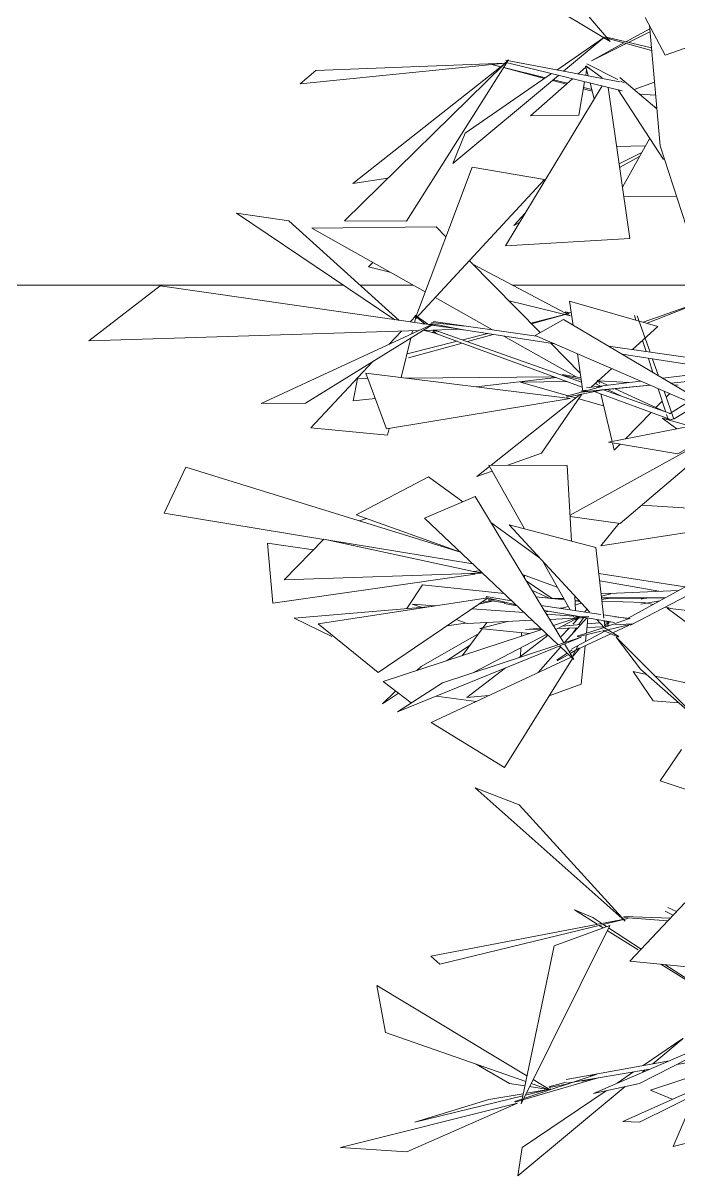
# Model space of a CAD drawing. Header units: millimetres. Extents: x 78096 to 288885, y -20632 to 149556.
# Drawn here: x 250013 to 250329, y 95571 to 96126 of the extents above; entities that cross this region are included whole.
import ezdxf

# ---------------------------------------------------------------- set-up
doc = ezdxf.new("R2010")
doc.units = ezdxf.units.MM
for name, color, linetype, lineweight in [('A-GENM', 13, 'Continuous', 9), ('G-IMPT', 8, 'Continuous', 9), ('L-PLNT', 71, 'Continuous', 9)]:
    doc.layers.add(name, color=color, linetype=linetype, lineweight=lineweight)

# ---------------------------------------------------------------- blocks, each defined once
blk = doc.blocks.new('Generic Models 4 - Generic Models 4-4427828-TOMH A-A')
at = {"layer": 'A-GENM'}
for p, q in [((18712.89, 96000), (24470.71, 96000)), ((24478.75, 96000), (24504.31, 96000)), ((24552.13, 96000), (24635.42, 96000))]:
    blk.add_line(p, q, dxfattribs=at)
blk = doc.blocks.new('ZZ-V - Tree Broadleaf 2 - 3dtree rotund SIMPLU-4826109-TOMH A-A')
at = {"layer": 'G-IMPT'}
for p, q in [((24599.31, 96117.26), (24527.05, 96160.8)), ((24565.21, 96157.49), (24599.31, 96117.26)), ((24625.7, 96110.72), (24712.15, 96140.86)), ((24625.7, 96110.72), (24616.2, 96128.89)), ((24606.83, 96117.16), (24618.3, 96123.5)), ((24618.43, 96122.01), (24608.08, 96116.86)), ((24623.33, 96067.12), (24618.15, 96125.17)), ((24573.53, 96103.59), (24595.98, 96119.1)), ((24595.93, 96118.87), (24576.79, 96102.97)), ((24590.34, 96108.05), (24605.87, 96116.63)), ((24606.99, 96116.33), (24590.34, 96108.05)), ((24595.35, 96119.52), (24619.24, 96112.97)), ((24597.48, 96119.41), (24619.13, 96114.21)), ((24450.01, 96096.97), (24548.69, 96106.86)), ((24457.43, 96103.36), (24548.81, 96106.97)), ((24471.27, 96031.01), (24548.26, 96106.44)), ((24475.36, 96048.92), (24549.78, 96107.65)), ((24501.24, 96030.8), (24550.33, 96108.46)), ((24542.33, 96106.22), (24546.55, 96105.1)), ((24542.38, 96106.23), (24546.64, 96105.17)), ((24547.97, 96104.73), (24567.64, 96099.52)), ((24548.03, 96104.82), (24568.11, 96099.84)), ((24548.34, 96106.51), (24550.33, 96108.46)), ((24548.48, 96107.33), (24605.12, 96093.52)), ((24548.81, 96108.28), (24603.96, 96097.83)), ((24583.77, 96101.65), (24587.59, 96105)), ((24588.7, 96100.72), (24587.46, 96105.49)), ((24587.46, 96105.49), (24590, 96103.79)), ((24587.47, 96105.68), (24595.39, 96099.76)), ((24588.04, 96106.62), (24602.92, 96099)), ((24457.43, 96103.36), (24450.01, 96096.97)), ((24574.42, 96101), (24523.43, 96058.63)), ((24529.48, 96073.16), (24571, 96101.84)), ((24560.85, 96081.55), (24581.15, 96099.36)), ((24571.43, 96098.52), (24578.17, 96096.74)), ((24571.9, 96098.9), (24578.71, 96097.21)), ((24587.51, 96101.17), (24587.93, 96103.67)), ((24603.96, 96099.99), (24621.74, 96084.88)), ((24548.8, 96018.9), (24595.46, 96096.05)), ((24584.25, 96081.78), (24586.97, 96097.94)), ((24586.4, 96094.56), (24590.59, 96093.45)), ((24590.41, 96094.15), (24586.51, 96095.21)), ((24591.59, 96089.65), (24589.59, 96097.3)), ((24608.66, 96022.39), (24598.3, 96095.18)), ((24603.12, 96094), (24625, 96060.51)), ((24604.3, 96098.29), (24606.07, 96097.38)), ((24610.77, 96094.2), (24620.6, 96097.7)), ((24613.45, 96091.92), (24621.16, 96091.44)), ((24584.25, 96081.78), (24560.85, 96081.55)), ((24621.68, 96085.62), (24620.49, 96085.94)), ((24529.48, 96073.16), (24523.43, 96058.63)), ((24605.14, 96047.11), (24618.34, 96070.71)), ((24602.33, 96066.83), (24616.3, 96067.06)), ((24635.87, 96028.58), (24623.33, 96067.12)), ((24614.52, 96063.89), (24603.54, 96058.36)), ((24603.78, 96056.64), (24613.45, 96061.97)), ((24532.87, 96056.86), (24505.96, 95985.5)), ((24532.87, 96056.86), (24567.69, 96050.84)), ((24492.21, 96051.52), (24475.36, 96048.92)), ((24505.49, 95983.69), (24567.69, 96050.84)), ((24631.22, 96042.88), (24605.77, 96042.72)), ((24444.43, 96030.95), (24419.25, 96034.66)), ((24419.25, 96034.66), (24495.49, 95983.31)), ((24552.93, 96028.63), (24558.35, 96034.69)), ((24444.43, 96030.95), (24497.6, 95983)), ((24455.65, 96027.38), (24515.47, 96027.99)), ((24455.65, 96027.38), (24510.18, 95996.69)), ((24501.24, 96030.8), (24471.27, 96031.01)), ((24520.18, 96023.21), (24515.47, 96027.99)), ((24552.93, 96028.63), (24555.56, 96030.08)), ((24608.66, 96022.39), (24548.8, 96018.9)), ((24482.92, 96008.75), (24485.03, 96010.84)), ((24565.57, 95977.08), (24531.47, 96011.74)), ((24580.13, 95985.16), (24533.09, 96010.09)), ((24482.92, 96008.75), (24493.18, 96006.26)), ((24382.61, 95999.7), (24348.12, 95973.15)), ((24382.61, 95999.7), (24513.02, 95980.77)), ((24515.02, 95993.97), (24542.63, 95978.44)), ((24550.56, 95992.34), (24580.13, 95985.16)), ((24622.26, 95980.09), (24579.74, 95992.28)), ((24579.74, 95992.28), (24581.46, 95980.58)), ((24635.64, 95989.28), (24615.19, 95982.12)), ((24635.81, 95989.03), (24617.06, 95981.59)), ((24502.87, 95982.24), (24505.93, 95985.5)), ((24505.07, 95981.92), (24505.49, 95983.69)), ((24505.18, 95985.26), (24509.94, 95981.3)), ((24505.36, 95985.51), (24511.38, 95981.21)), ((24505.59, 95984.1), (24505.93, 95985.5)), ((24529.23, 95980.14), (24513.15, 95981.9)), ((24514.26, 95982.46), (24563.76, 95975.45)), ((24561, 95981.73), (24577.43, 95985.82)), ((24577.53, 95985.79), (24561.4, 95981.32)), ((24563.14, 95975.71), (24576.72, 95983.38)), ((24657.05, 95935.88), (24576.72, 95983.38)), ((24577.44, 95986.75), (24579.53, 95986.37)), ((24577.55, 95987.04), (24580.41, 95986.6)), ((24577.67, 95985.88), (24579.44, 95986.32)), ((24610.94, 95985.3), (24611.65, 95983.14)), ((24612.33, 95985.26), (24618.55, 95967.68)), ((24507.3, 95978.12), (24348.12, 95973.15)), ((24431.2, 95943.01), (24513.06, 95980.78)), ((24452.61, 95943.04), (24514.33, 95981.29)), ((24492.68, 95971.37), (24498.76, 95977.85)), ((24503.76, 95976.48), (24504.13, 95978.02)), ((24508.95, 95981.36), (24513.7, 95981.07)), ((24527, 95978.74), (24509.32, 95978.18)), ((24509.88, 95978.2), (24516.05, 95976.52)), ((24512.96, 95981.48), (24528.48, 95978.44)), ((24513.28, 95978.31), (24516.49, 95977.64)), ((24513.4, 95980.71), (24527, 95978.74)), ((24513.51, 95977.36), (24585.83, 95950.86)), ((24513.94, 95980.67), (24518.71, 95979.94)), ((24513.97, 95977.94), (24515.67, 95976.52)), ((24514.83, 95978.36), (24585.48, 95953.26)), ((24526.25, 95978.71), (24528.15, 95978.49)), ((24526.61, 95978.72), (24572.54, 95971.65)), ((24528.28, 95973.58), (24540.4, 95976.6)), ((24542.94, 95976.21), (24530.54, 95972.77)), ((24622.26, 95980.09), (24609.99, 95968.9)), ((24498.68, 95955.42), (24503.26, 95974.43)), ((24501.45, 95966.89), (24525.62, 95972.92)), ((24527.97, 95972.06), (24502.08, 95964.89)), ((24547.98, 95975.43), (24582.93, 95955.77)), ((24563.14, 95975.71), (24655.78, 95935.63)), ((24584.86, 95957.49), (24570.64, 95971.94)), ((24614.84, 95973.32), (24616.59, 95967.96)), ((24583.47, 95966.92), (24586.13, 95948.87)), ((24598.45, 95970.53), (24663.28, 95961.35)), ((24605.03, 95966.64), (24664.68, 95957.45)), ((24455.07, 95931.27), (24484.84, 95963.02)), ((24599.99, 95959.77), (24590.13, 95950.78)), ((24617.65, 95964.7), (24619.88, 95957.86)), ((24619.71, 95964.38), (24622.59, 95956.26)), ((24475.45, 95944.18), (24477.54, 95954.9)), ((24482.54, 95954.95), (24477.54, 95954.9)), ((24481.58, 95957.53), (24491.61, 95930.69)), ((24481.58, 95957.53), (24580.04, 95945.36)), ((24572.12, 95955.88), (24500.88, 95955.14)), ((24534.69, 95950.97), (24573.43, 95955.4)), ((24576.18, 95956.66), (24585.3, 95954.45)), ((24585.17, 95955.36), (24576.26, 95956.98)), ((24593.19, 95954.26), (24592.54, 95952.54)), ((24593.57, 95954.26), (24594.08, 95952.54)), ((24624.59, 95955.08), (24655.28, 95958.9)), ((24663.66, 95956.34), (24628.43, 95952.8)), ((24628.44, 95952.8), (24662.66, 95956.23)), ((24628.47, 95952.78), (24663.66, 95956.34)), ((24556.06, 95953.28), (24578.62, 95953.5)), ((24579.05, 95946.68), (24556.06, 95953.28)), ((24578.25, 95946.46), (24595.22, 95951.21)), ((24578.42, 95946.06), (24595.92, 95949.57)), ((24585.18, 95948.83), (24587.76, 95949.43)), ((24585.4, 95948.41), (24596.31, 95949.57)), ((24618.42, 95951.8), (24587.73, 95948.72)), ((24587.8, 95950.49), (24613.92, 95953.75)), ((24588.23, 95948.72), (24618.47, 95951.77)), ((24592.03, 95948.58), (24627.83, 95935.47)), ((24594.67, 95951.35), (24592.12, 95952.59)), ((24592.6, 95950.58), (24595.39, 95951.24)), ((24598.04, 95951.77), (24593.51, 95953.87)), ((24608.31, 95953.05), (24593.66, 95953.8)), ((24595.17, 95949.47), (24618.42, 95951.8)), ((24596.05, 95949.51), (24628.1, 95938.13)), ((24604.68, 95946.44), (24598.01, 95949.71)), ((24625.4, 95939.09), (24601.68, 95950.08)), ((24622.41, 95950.07), (24626.07, 95938.85)), ((24625.21, 95948.86), (24629.95, 95935.45)), ((24631.96, 95951.83), (24629.89, 95951.94)), ((24431.2, 95943.01), (24452.61, 95943.04)), ((24475.45, 95944.18), (24486.11, 95945.41)), ((24491.61, 95930.69), (24580.04, 95945.36)), ((24542.01, 95913.25), (24585.02, 95947.39)), ((24585.69, 95947.52), (24566.15, 95919.07)), ((24582.79, 95945.61), (24580.07, 95946.39)), ((24596.11, 95941.79), (24584.12, 95945.23)), ((24600.24, 95924.66), (24594.74, 95947.59)), ((24596.11, 95941.79), (24595.7, 95943.59)), ((24624.36, 95944.08), (24621.33, 95940.97)), ((24627.91, 95947.69), (24626.23, 95945.98)), ((24636.93, 95943.79), (24627.84, 95937.96)), ((24619.08, 95938.67), (24606.59, 95925.92)), ((24626.44, 95937.71), (24627.16, 95935.48)), ((24640.83, 95942.1), (24630.08, 95935.64)), ((24579.98, 95889.24), (24662.23, 95934.7)), ((24598.51, 95924.32), (24663.71, 95937.2)), ((24660.91, 95933.58), (24604.07, 95885.22)), ((24624.26, 95935.9), (24637.9, 95932.1)), ((24624.26, 95935.9), (24631.32, 95930.8)), ((24627.92, 95935.07), (24624.97, 95936.51)), ((24630.08, 95935.64), (24627.92, 95935.07)), ((24631.9, 95918.67), (24662.64, 95936.39)), ((24492, 95927.65), (24455.07, 95931.27)), ((24492, 95927.65), (24492.77, 95930.88)), ((24598.51, 95924.32), (24631.9, 95918.67)), ((24601.25, 95920.46), (24600.4, 95924)), ((24604.1, 95923.38), (24601.25, 95920.46)), ((24550.06, 95913.21), (24566.15, 95919.07)), ((24384.48, 95890.11), (24394.97, 95912.28)), ((24394.97, 95912.28), (24527.18, 95871.3)), ((24535.09, 95907.76), (24541.18, 95912.59)), ((24535.09, 95907.76), (24542.4, 95910.42)), ((24540.81, 95913.25), (24578.61, 95913.07)), ((24540.81, 95913.25), (24558.08, 95882.51)), ((24578.61, 95913.07), (24580.71, 95876.67)), ((24511.73, 95907.59), (24476.89, 95889.39)), ((24511.73, 95907.59), (24528.25, 95895.56)), ((24509.86, 95887.7), (24534.27, 95898.14)), ((24534.27, 95898.14), (24576.92, 95827.65)), ((24688.66, 95889.46), (24614.32, 95893.95)), ((24384.48, 95890.11), (24461.36, 95877.48)), ((24527.18, 95871.3), (24476.89, 95889.39)), ((24478.45, 95886.4), (24482.03, 95887.54)), ((24509.86, 95887.7), (24574.21, 95826.76)), ((24580.03, 95888.49), (24604.07, 95885.22)), ((24594.79, 95874.35), (24689.32, 95888.98)), ((24541.81, 95885.68), (24565.31, 95868.57)), ((24550.6, 95884.44), (24592.34, 95873.66)), ((24550.6, 95884.44), (24589.36, 95842.61)), ((24594.79, 95874.35), (24603.56, 95885.29)), ((24461.43, 95877.54), (24442.3, 95858.08)), ((24461.43, 95877.54), (24537.18, 95861.21)), ((24462.86, 95877.23), (24533.09, 95865.7)), ((24677.29, 95877.8), (24607.92, 95839.51)), ((24434.23, 95875.73), (24436.87, 95846.76)), ((24434.23, 95875.73), (24456.38, 95872.4)), ((24592.34, 95873.66), (24596.29, 95839.54)), ((24677.28, 95871.7), (24609.07, 95836.12)), ((24566.84, 95866.92), (24579.95, 95843.57)), ((24436.87, 95846.76), (24534.29, 95860.7)), ((24537.18, 95861.21), (24442.3, 95858.08)), ((24532.06, 95861.04), (24534.29, 95860.7)), ((24536.57, 95862.4), (24533.28, 95862.05)), ((24535.38, 95861.59), (24537.31, 95861.7)), ((24573.8, 95854.53), (24557, 95860.57)), ((24557.97, 95858.96), (24558.04, 95860.2)), ((24635.28, 95854.61), (24593.8, 95861.06)), ((24508.93, 95855.57), (24501.4, 95844.2)), ((24508.93, 95855.57), (24548.16, 95851.43)), ((24571.3, 95849.05), (24558.88, 95857.48)), ((24622.73, 95852.48), (24594.21, 95857.53)), ((24540.33, 95849.34), (24458.66, 95836.85)), ((24487.6, 95813.45), (24540.55, 95849.37)), ((24539.42, 95849.57), (24553.84, 95845.94)), ((24551.8, 95847.88), (24539.61, 95849.92)), ((24540.73, 95848.58), (24544.68, 95848.25)), ((24561.59, 95852.99), (24569.9, 95849.14)), ((24563.51, 95849.81), (24577.26, 95848.36)), ((24576.87, 95849.06), (24570.72, 95849.05)), ((24582.23, 95850.3), (24582.64, 95843.16)), ((24594.94, 95851.22), (24632.21, 95852.92)), ((24595.06, 95850.21), (24599.55, 95851.21)), ((24625.8, 95849.38), (24595.17, 95849.27)), ((24595.18, 95849.16), (24600.54, 95849.36)), ((24595.18, 95849.19), (24625.75, 95849.35)), ((24595.25, 95848.55), (24600.1, 95849.36)), ((24597.49, 95849.27), (24625.76, 95849.35)), ((24616.88, 95849.13), (24598.53, 95849.1)), ((24614.12, 95848.76), (24616.42, 95849.3)), ((24447.02, 95839.57), (24513.34, 95845.22)), ((24508.22, 95844.78), (24503.96, 95846.29)), ((24503.96, 95846.29), (24514.96, 95845.46)), ((24532.8, 95844.12), (24557.88, 95842.23)), ((24542.48, 95847.69), (24535.96, 95846.26)), ((24537.44, 95847.27), (24542.48, 95847.69)), ((24540.58, 95848.23), (24548.3, 95846.92)), ((24554.4, 95845.52), (24548.24, 95846.58)), ((24594.77, 95841.31), (24566, 95845.7)), ((24601.33, 95837.45), (24567.47, 95843.27)), ((24567.99, 95842.42), (24569.82, 95842.87)), ((24575.06, 95844.32), (24576.72, 95844.58)), ((24575.44, 95844.26), (24579.06, 95845.16)), ((24582.36, 95848.02), (24584.39, 95847.96)), ((24582.37, 95847.82), (24584.76, 95847.57)), ((24582.48, 95846), (24585.52, 95846.75)), ((24586.94, 95842.5), (24588.22, 95843.84)), ((24595.35, 95847.67), (24615.71, 95847.11)), ((24614.11, 95846.32), (24623.12, 95847.9)), ((24619.98, 95846.17), (24615.71, 95847.1)), ((24627.65, 95844.49), (24625.86, 95844.88)), ((24656.06, 95840.82), (24626.79, 95844.35)), ((24652.03, 95825.57), (24626.79, 95844.35)), ((24447.02, 95839.57), (24465.14, 95830.67)), ((24530.41, 95836.93), (24525.02, 95838.84)), ((24530.41, 95836.93), (24561.8, 95838.52)), ((24536.44, 95834.61), (24549.78, 95837.91)), ((24538.08, 95835.02), (24539.87, 95837.41)), ((24568.59, 95841.42), (24581.71, 95840.44)), ((24570.09, 95838.94), (24582.21, 95839.55)), ((24582.31, 95839.37), (24571.9, 95835.95)), ((24573.03, 95834.08), (24582.59, 95839.1)), ((24577.34, 95827.79), (24587.97, 95839.75)), ((24581.28, 95836.59), (24584.21, 95839.65)), ((24581.47, 95840.87), (24582.92, 95838.29)), ((24582.57, 95840.17), (24589, 95840.35)), ((24589, 95840.35), (24582.64, 95840.18)), ((24582.78, 95840.64), (24582.92, 95838.29)), ((24582.81, 95840.19), (24585.09, 95840.24)), ((24584.49, 95840.09), (24582.85, 95839.55)), ((24582.86, 95839.24), (24584.49, 95840.09)), ((24583.59, 95839.62), (24587.55, 95839.82)), ((24584.1, 95836.45), (24586.39, 95839.76)), ((24584.54, 95840.22), (24585.73, 95840.13)), ((24587.82, 95832.27), (24588.56, 95839.65)), ((24594.2, 95837.38), (24588.28, 95836.83)), ((24592.77, 95838.92), (24596.34, 95835.07)), ((24608.57, 95839.4), (24594.98, 95834.6)), ((24607.62, 95839.34), (24596.11, 95841.1)), ((24596.44, 95838.29), (24596.79, 95835.24)), ((24599.09, 95837.84), (24596.52, 95837.6)), ((24598.8, 95837.48), (24596.64, 95836.56)), ((24597.69, 95837.42), (24599.55, 95837.76)), ((24597.95, 95836.63), (24598.8, 95837.48)), ((24601.56, 95840.27), (24608.94, 95839.39)), ((24487.6, 95813.45), (24458.66, 95836.85)), ((24566.42, 95834.14), (24490, 95808.98)), ((24535.97, 95832.2), (24508.2, 95816.27)), ((24520.54, 95835.8), (24529.6, 95837.22)), ((24527.97, 95821.48), (24537.68, 95834.49)), ((24533.42, 95813.32), (24568.81, 95831.87)), ((24536.44, 95834.61), (24560.52, 95832.2)), ((24556.54, 95830.89), (24556.62, 95832.59)), ((24565.78, 95834.74), (24558.42, 95834.06)), ((24558.42, 95834.06), (24566.22, 95834.33)), ((24574.01, 95834.6), (24583.68, 95834.93)), ((24575.63, 95830.69), (24579.55, 95834.79)), ((24585.11, 95836.54), (24576.12, 95835.7)), ((24580.85, 95824.84), (24596.74, 95833.26)), ((24580.89, 95831.79), (24583.04, 95834.91)), ((24583.34, 95830.85), (24594.94, 95834.51)), ((24583.49, 95830.56), (24594.9, 95833.25)), ((24583.72, 95824.55), (24599.57, 95832.02)), ((24588.1, 95835.08), (24596.08, 95835.35)), ((24603.26, 95830.41), (24595.7, 95833.71)), ((24595.76, 95833.28), (24598.01, 95833.83)), ((24598.82, 95836.23), (24596.42, 95836.14)), ((24603.46, 95830.7), (24596.48, 95834.92)), ((24597.79, 95836.32), (24598.14, 95836.23)), ((24598.2, 95833.87), (24610.23, 95836.79)), ((24600.53, 95832.47), (24608.48, 95836.22)), ((24601.54, 95836.27), (24609.71, 95836.75)), ((24496.88, 95794.43), (24585.25, 95830.4)), ((24518.54, 95808.41), (24585.25, 95830.4)), ((24520.49, 95819.02), (24531.79, 95826.59)), ((24555.39, 95820.56), (24569.43, 95831.29)), ((24568.01, 95831.45), (24569.41, 95831.31)), ((24577.23, 95827.13), (24581.81, 95819.57)), ((24587.42, 95828.32), (24587.76, 95831.66)), ((24644.38, 95788.23), (24602.17, 95830.35)), ((24602.17, 95830.35), (24613.83, 95815.01)), ((24580.2, 95820.68), (24513.05, 95789.31)), ((24556.03, 95821.05), (24556.25, 95825.28)), ((24564.51, 95813.35), (24575.41, 95825.62)), ((24573.57, 95819.28), (24578.52, 95822.68)), ((24573.77, 95819.02), (24578.68, 95821.8)), ((24574.85, 95826.16), (24581.81, 95819.57)), ((24579.51, 95823.36), (24580.89, 95824.31)), ((24580.01, 95822.55), (24584.37, 95825.02)), ((24581.27, 95821.59), (24583.75, 95826.11)), ((24581.48, 95821.31), (24584.65, 95825.04)), ((24585.36, 95807.83), (24587.21, 95826.19)), ((24506.15, 95814.3), (24508.2, 95816.27)), ((24530.18, 95801.28), (24548.92, 95815.61)), ((24548.45, 95767.57), (24581.08, 95820.14)), ((24610.35, 95813.85), (24620, 95799.77)), ((24610.35, 95813.85), (24616.71, 95812.48)), ((24644.38, 95788.23), (24613.83, 95815.01)), ((24621, 95811.55), (24695.35, 95795.55)), ((24489.58, 95798.3), (24495.95, 95804.44)), ((24503.49, 95798.7), (24490, 95808.98)), ((24496.88, 95794.43), (24518.54, 95808.41)), ((24585.36, 95807.83), (24569.94, 95802.2)), ((24489.58, 95798.3), (24497.26, 95803.44)), ((24534.71, 95799.43), (24515.53, 95802.02)), ((24530.18, 95801.28), (24540.9, 95802.32)), ((24620, 95799.77), (24632.32, 95798.8)), ((24548.45, 95767.57), (24513.05, 95789.31)), ((24623.33, 95761.22), (24633.56, 95776.24)), ((24623.33, 95761.22), (24691.16, 95738.54)), ((24534.23, 95757.74), (24606.57, 95693.54)), ((24534.23, 95757.74), (24555.41, 95749.69)), ((24606.57, 95693.54), (24555.41, 95749.69)), ((24590.97, 95695.29), (24582.1, 95699)), ((24582.1, 95699), (24593.07, 95692.11)), ((24635.2, 95702.35), (24608.7, 95674.39)), ((24627.04, 95700.18), (24631.26, 95698.19)), ((24512.9, 95676.73), (24607.74, 95694.93)), ((24517.27, 95672.82), (24607.74, 95694.93)), ((24590.97, 95695.29), (24595.22, 95692.53)), ((24605.78, 95695.32), (24627.08, 95693.78)), ((24605.83, 95695.77), (24628.34, 95695.11)), ((24627.08, 95693.78), (24605.83, 95695.32)), ((24605.83, 95695.32), (24627.08, 95693.78)), ((24625.77, 95698.35), (24629.61, 95696.45)), ((24599.11, 95691.57), (24556.35, 95605.61)), ((24572.29, 95681.74), (24599.11, 95691.57)), ((24593.96, 95691.56), (24595.85, 95690.37)), ((24595.95, 95692.05), (24597.56, 95691)), ((24597.88, 95689.1), (24612.74, 95679.77)), ((24598.52, 95690.38), (24614.19, 95680.18)), ((24512.9, 95676.73), (24517.27, 95672.82)), ((24572.29, 95681.74), (24556.35, 95605.61)), ((24651.06, 95670.19), (24608.7, 95674.39)), ((24623.67, 95672.91), (24670.78, 95643.34)), ((24625.66, 95672.71), (24670.78, 95643.34)), ((24486.86, 95662.55), (24559.17, 95619.09)), ((24486.86, 95662.55), (24490.99, 95639.9)), ((24591.18, 95610.65), (24671.44, 95645.05)), ((24613.44, 95615.32), (24671.44, 95645.05)), ((24558.6, 95616.34), (24490.99, 95639.9)), ((24631.35, 95624.5), (24723.07, 95640.13)), ((24605.39, 95597.14), (24694.1, 95636.9)), ((24613.4, 95596.83), (24693.91, 95636.75)), ((24615.11, 95624.05), (24634.29, 95637.07)), ((24618.63, 95612.18), (24682.83, 95633.27)), ((24619.77, 95624.9), (24634.41, 95637.08)), ((24578.01, 95617.26), (24627.89, 95626.38)), ((24550.78, 95615.45), (24534.77, 95624.65)), ((24578.44, 95615.49), (24618.33, 95622.28)), ((24602.58, 95615.53), (24610.57, 95620.96)), ((24614.81, 95620.78), (24616.19, 95621.92)), ((24550.78, 95615.45), (24558.17, 95614.3)), ((24557.26, 95607.45), (24593.46, 95618.1)), ((24557.62, 95608.18), (24592.56, 95619.7)), ((24569.59, 95612.51), (24561.23, 95615.42)), ((24562.16, 95617.29), (24570.34, 95612.37)), ((24569.66, 95613.86), (24578.11, 95616.02)), ((24569.88, 95613.46), (24579.12, 95615.27)), ((24585.67, 95616.55), (24593.58, 95618.1)), ((24589.84, 95619.01), (24592.68, 95619.74)), ((24591.18, 95610.65), (24613.44, 95615.32)), ((24540.87, 95607.66), (24557.37, 95610.48)), ((24554.8, 95570.86), (24606.5, 95613.87)), ((24556.95, 95584.54), (24597.27, 95611.93)), ((24558.42, 95609.77), (24570.68, 95612.76)), ((24558.9, 95610.74), (24569.47, 95612.55)), ((24560.49, 95613.95), (24569.42, 95612.57)), ((24618.63, 95612.18), (24629.18, 95607.8)), ((24554.62, 95605.95), (24469.41, 95584.5)), ((24501.32, 95582.42), (24554.62, 95605.95)), ((24505.19, 95596.82), (24557.16, 95609.47)), ((24540.87, 95607.66), (24505.19, 95596.82)), ((24553.24, 95606.73), (24556.83, 95607.91)), ((24553.45, 95606.33), (24556.7, 95607.29)), ((24629.64, 95585.11), (24637.8, 95604.22)), ((24605.39, 95597.14), (24613.4, 95596.83)), ((24629.64, 95585.11), (24668.78, 95594.65)), ((24501.32, 95582.42), (24469.41, 95584.5)), ((24556.95, 95584.54), (24554.8, 95570.86))]:
    blk.add_line(p, q, dxfattribs=at)

msp = doc.modelspace()

# ---------------------------------------------------------------- block references
at = {"layer": 'A-GENM'}
msp.add_blockref('Generic Models 4 - Generic Models 4-4427828-TOMH A-A', (225696.455, 0), dxfattribs=at)
at = {"layer": 'L-PLNT'}
msp.add_blockref('ZZ-V - Tree Broadleaf 2 - 3dtree rotund SIMPLU-4826109-TOMH A-A', (225696.455, 0), dxfattribs=at)

doc.saveas('drawing.dxf')
